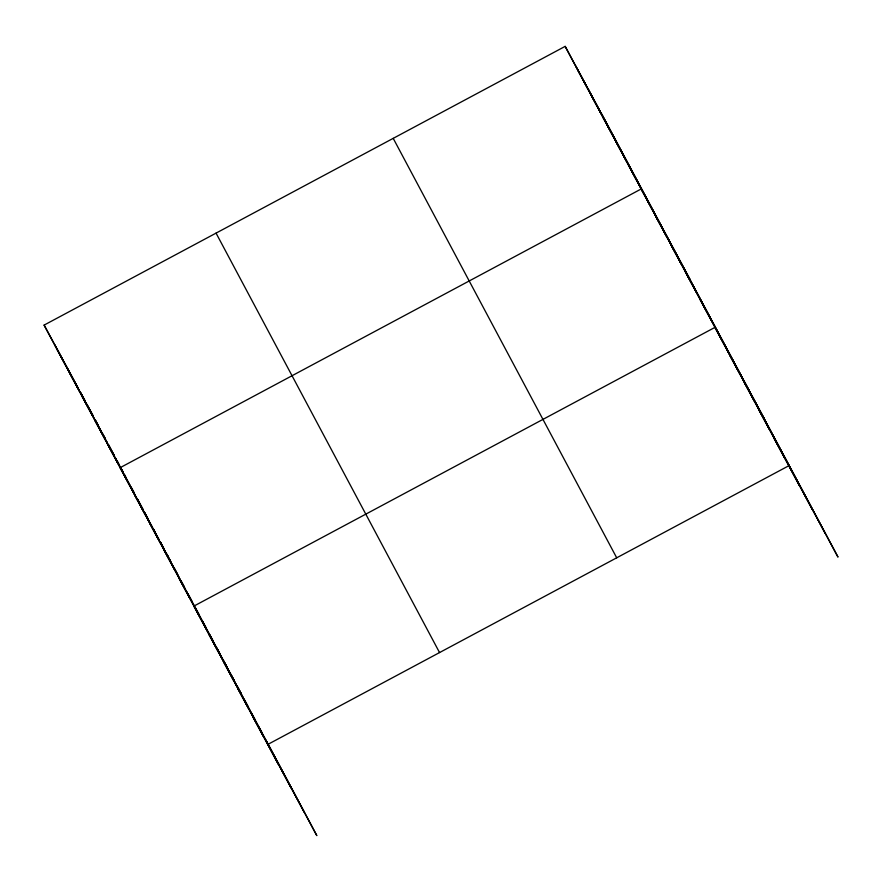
<?xml version="1.0" encoding="UTF-8"?>
<svg xmlns="http://www.w3.org/2000/svg" width="882" height="882" viewBox="0 0 882 882"><rect width="100%" height="100%" fill="white"/><g stroke="black" fill="none" stroke-linecap="round" stroke-linejoin="round"><path stroke-width="1.32" d="M265.526 739.337L316.836 835.629L44.1 325.105L565.164 46.371L837.9 556.895L565.164 46.371M267.588 744.551L788.662 465.828M577.831 70.141L588.526 89.931M590.499 93.911L601.193 113.69M603.156 117.681L613.85 137.46M615.823 141.451L626.518 161.23M628.491 165.221L639.185 185M690.397 280.057L641.159 188.991L120.084 467.714L149.4 521.935M655.899 216.674L666.605 236.453M670.651 244.358L681.345 264.137M685.402 272.042L696.096 291.821M700.154 299.726L710.848 319.505M764.143 418.476L714.905 327.409L193.842 606.132L229.706 672.47L223.951 661.643M729.657 355.093L740.351 374.872M744.408 382.777L755.102 402.556M759.159 410.461L769.854 430.24M773.911 438.145L784.605 457.923M44.1 325.105L78.002 387.804M85.069 400.88L80.626 392.644L85.058 400.968M87.616 405.588L93.338 416.172M56.768 348.875L67.462 368.654M69.424 372.645L80.13 392.424M82.092 396.415L92.786 416.194M94.76 420.174L105.454 439.964M107.428 443.944L118.122 463.734M150.712 524.349L159.157 539.971M160.425 542.32L162.972 547.027M166.786 554.083L168.694 557.611L166.797 554.028M134.836 495.397L145.53 515.176M149.587 523.081L160.281 542.86M164.339 550.765L175.033 570.544M179.09 578.449L189.784 598.228M234.182 680.739L230.996 674.851L236.773 685.722M237.357 686.615L241.172 693.682L237.313 686.372M208.593 633.816L219.287 653.595M223.344 661.5L234.039 681.279M238.096 689.184L248.79 708.963M252.836 716.868L263.542 736.646M601.689 113.921L825.177 533.367M588.581 89.677L812.079 509.135M575.858 66.161L799.357 485.607M393.218 138.353L616.705 557.81M216.057 233.124L439.545 652.57M95.245 419.744L98.409 425.686M102.841 433.999L105.377 438.751M108.541 444.693L114.241 455.388M117.405 461.33L118.673 463.712M121.837 469.654L123.105 472.035M124.373 474.406L125.641 476.787M131.341 487.481L134.505 493.424M137.669 499.366L143.369 510.061M144.637 512.442L147.801 518.384M153.501 529.079L154.769 531.449M160.469 542.154L163.633 548.086M169.333 558.791L170.612 561.195M173.82 567.214L177.668 574.436M180.876 580.455L184.084 586.475M187.932 593.696L191.78 600.918M194.977 606.937L198.825 614.159M202.033 620.178L205.881 627.4M209.089 633.408L212.937 640.63M216.145 646.649L219.993 653.871M223.201 659.89L227.049 667.112M230.257 673.131L234.105 680.353M244.369 699.613L248.217 706.835M251.414 712.854L255.262 720.076M258.47 726.095L262.318 733.317M86.326 403.35L93.283 416.414M95.19 419.986L105.322 438.993M105.95 440.184L107.218 442.566M108.486 444.936L114.186 455.641M115.454 458.012L123.05 472.278M124.318 474.648L134.45 493.666M137.614 499.609L143.314 510.303M144.582 512.685L152.178 526.94M153.446 529.321L159.179 540.082M160.458 542.485L166.224 553.312M167.514 555.726L171.362 562.948M172.001 564.149L173.28 566.553M174.57 568.967L180.336 579.794M181.626 582.208L185.474 589.43M186.113 590.631L187.392 593.035M188.671 595.438L194.448 606.276M195.727 608.679L200.864 618.315M202.783 621.92L208.56 632.758M209.839 635.161L215.616 645.999M216.895 648.402L222.661 659.24M238.052 688.125L243.829 698.952M245.108 701.366L250.885 712.193M252.164 714.607L257.941 725.434M259.859 729.05L264.997 738.675M266.276 741.089L304.114 812.102M67.517 368.411L79.545 390.991M80.185 392.181L92.842 415.951M93.481 417.131L151.197 525.463M152.487 527.877L158.253 538.704M159.532 541.118L165.309 551.945M166.588 554.359L172.365 565.186M173.644 567.589L179.421 578.427M180.7 580.83L187.116 592.869M187.756 594.071L291.005 787.858M54.794 344.884L278.293 764.33"/></g></svg>
